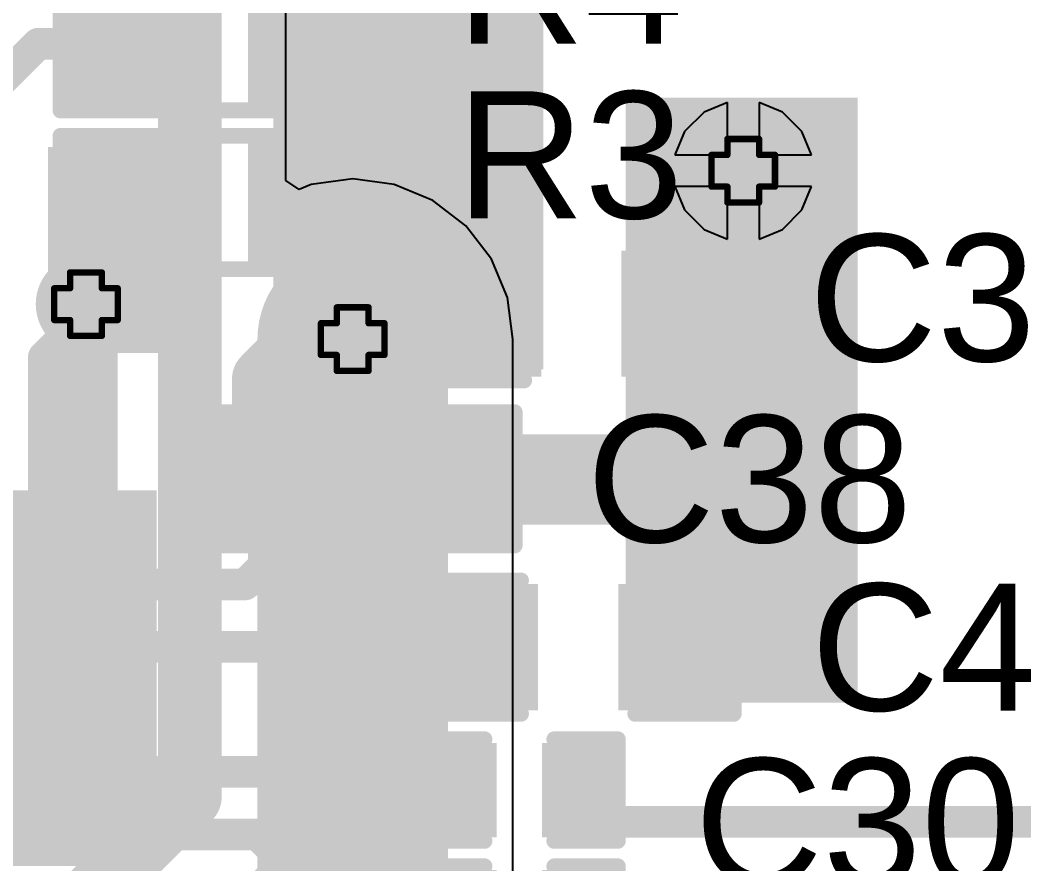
# Model space of a CAD drawing. Header units: inches. Extents: x -60 to 307, y -25 to 134.
# Drawn here: x 26.27 to 34.3, y 14.01 to 20.76 of the extents above; entities that cross this region are included whole.
import ezdxf

# ---------------------------------------------------------------- set-up
doc = ezdxf.new("R2010")
doc.units = ezdxf.units.IN
for name, color, linetype in [('BOARD OUTLINE', 216, 'Continuous'), ('Bottom Layer', 5, 'Continuous'), ('Bottom Solder', 6, 'Continuous'), ('Drill Drawing', 1, 'Continuous'), ('Top Layer', 1, 'Continuous'), ('Top Overlay', 2, 'Continuous'), ('Top Paste', 8, 'Continuous'), ('Top Solder', 216, 'Continuous'), ('Via Holes', 16, 'Continuous')]:
    doc.layers.add(name, color=color, linetype=linetype)
doc.styles.add('Arial', font='', dxfattribs={"height": 0.2})
doc.styles.get('Arial').set_extended_font_data('Arial')

# ---------------------------------------------------------------- blocks, each defined once
blk = doc.blocks.new('32TQFP_11')
at = {"layer": 'Top Layer'}
for points in [[(-0.6, -2.3), (-0.6, -3.9), (-0.9, -3.9), (-0.9, -2.3)], [(-0.1, -2.3), (-0.1, -3.9), (-0.4, -3.9), (-0.4, -2.3)], [(0.4, -2.3), (0.4, -3.9), (0.1, -3.9), (0.1, -2.3)], [(0.9, -2.3), (0.9, -3.9), (0.6, -3.9), (0.6, -2.3)], [(1.4, -2.3), (1.4, -3.9), (1.1, -3.9), (1.1, -2.3)], [(1.9, -2.3), (1.9, -3.9), (1.6, -3.9), (1.6, -2.3)]]:
    blk.add_hatch(color=1, dxfattribs=at).paths.add_polyline_path(points)
at = {"layer": 'Top Paste'}
for points in [[(-0.6, -2.3), (-0.6, -3.9), (-0.9, -3.9), (-0.9, -2.3)], [(-0.1, -2.3), (-0.1, -3.9), (-0.4, -3.9), (-0.4, -2.3)], [(0.4, -2.3), (0.4, -3.9), (0.1, -3.9), (0.1, -2.3)], [(0.9, -2.3), (0.9, -3.9), (0.6, -3.9), (0.6, -2.3)], [(1.4, -2.3), (1.4, -3.9), (1.1, -3.9), (1.1, -2.3)], [(1.9, -2.3), (1.9, -3.9), (1.6, -3.9), (1.6, -2.3)]]:
    blk.add_hatch(color=8, dxfattribs=at).paths.add_polyline_path(points)
at = {"layer": 'Top Solder'}
for points in [[(-0.4984, -2.1984), (-0.4984, -4.0016), (-1.0016, -4.0016), (-1.0016, -2.1984)], [(0.0016, -2.1984), (0.0016, -4.0016), (-0.5016, -4.0016), (-0.5016, -2.1984)], [(0.5016, -2.1984), (0.5016, -4.0016), (-0.0016, -4.0016), (-0.0016, -2.1984)], [(1.0016, -2.1984), (1.0016, -4.0016), (0.4984, -4.0016), (0.4984, -2.1984)], [(1.5016, -2.1984), (1.5016, -4.0016), (0.9984, -4.0016), (0.9984, -2.1984)], [(2.0016, -2.1984), (2.0016, -4.0016), (1.4984, -4.0016), (1.4984, -2.1984)]]:
    blk.add_hatch(color=216, dxfattribs=at).paths.add_polyline_path(points)
blk = doc.blocks.new('RES_0603_17')
at = {"layer": 'Top Layer'}
for points in [[(-0.381, 0.4445), (-0.381, -0.4445), (-1.143, -0.4445), (-1.143, 0.4445)], [(1.143, 0.4445), (1.143, -0.4445), (0.381, -0.4445), (0.381, 0.4445)]]:
    blk.add_hatch(color=1, dxfattribs=at).paths.add_polyline_path(points)
at = {"layer": 'Top Paste'}
for points in [[(-0.381, 0.4445), (-0.381, -0.4445), (-1.143, -0.4445), (-1.143, 0.4445)], [(1.143, 0.4445), (1.143, -0.4445), (0.381, -0.4445), (0.381, 0.4445)]]:
    blk.add_hatch(color=8, dxfattribs=at).paths.add_polyline_path(points)
at = {"layer": 'Top Solder'}
for points in [[(-0.2794, 0.5461), (-0.2794, -0.5461), (-1.2446, -0.5461), (-1.2446, 0.5461)], [(1.2446, 0.5461), (1.2446, -0.5461), (0.2794, -0.5461), (0.2794, 0.5461)]]:
    blk.add_hatch(color=216, dxfattribs=at).paths.add_polyline_path(points)
at = {"layer": 'Top Overlay'}
for points in [[(-1.2192, 0.5334, 0.127, 0.127, 0), (1.2192, 0.5334, 0.127, 0.127, 0)], [(-1.2192, -0.5334, 0.127, 0.127, 0), (-1.2192, 0.5334, 0.127, 0.127, 0)], [(1.2192, -0.5334, 0.127, 0.127, 0), (1.2192, 0.5334, 0.127, 0.127, 0)], [(-1.2192, -0.5334, 0.127, 0.127, 0), (1.2192, -0.5334, 0.127, 0.127, 0)]]:
    blk.add_lwpolyline(points, format="xyseb", dxfattribs=at)
for points in [[(-1.25095, 0.5334, 0.0635, 0.0635, 1), (-1.18745, 0.5334, 0.0635, 0.0635, 1)], [(-1.25095, 0.5334, 0.0635, 0.0635, 1), (-1.18745, 0.5334, 0.0635, 0.0635, 1)], [(1.18745, 0.5334, 0.0635, 0.0635, 1), (1.25095, 0.5334, 0.0635, 0.0635, 1)], [(1.18745, 0.5334, 0.0635, 0.0635, 1), (1.25095, 0.5334, 0.0635, 0.0635, 1)], [(-1.25095, -0.5334, 0.0635, 0.0635, 1), (-1.18745, -0.5334, 0.0635, 0.0635, 1)], [(-1.25095, -0.5334, 0.0635, 0.0635, 1), (-1.18745, -0.5334, 0.0635, 0.0635, 1)], [(1.18745, -0.5334, 0.0635, 0.0635, 1), (1.25095, -0.5334, 0.0635, 0.0635, 1)], [(1.18745, -0.5334, 0.0635, 0.0635, 1), (1.25095, -0.5334, 0.0635, 0.0635, 1)]]:
    blk.add_lwpolyline(points, format="xyseb", close=True, dxfattribs=at)
blk = doc.blocks.new('RES_0603_18')
at = {"layer": 'Top Layer'}
for points in [[(-0.381, 0.4445), (-0.381, -0.4445), (-1.143, -0.4445), (-1.143, 0.4445)], [(1.143, 0.4445), (1.143, -0.4445), (0.381, -0.4445), (0.381, 0.4445)]]:
    blk.add_hatch(color=1, dxfattribs=at).paths.add_polyline_path(points)
at = {"layer": 'Top Paste'}
for points in [[(-0.381, 0.4445), (-0.381, -0.4445), (-1.143, -0.4445), (-1.143, 0.4445)], [(1.143, 0.4445), (1.143, -0.4445), (0.381, -0.4445), (0.381, 0.4445)]]:
    blk.add_hatch(color=8, dxfattribs=at).paths.add_polyline_path(points)
at = {"layer": 'Top Solder'}
for points in [[(-0.2794, 0.5461), (-0.2794, -0.5461), (-1.2446, -0.5461), (-1.2446, 0.5461)], [(1.2446, 0.5461), (1.2446, -0.5461), (0.2794, -0.5461), (0.2794, 0.5461)]]:
    blk.add_hatch(color=216, dxfattribs=at).paths.add_polyline_path(points)
at = {"layer": 'Top Overlay'}
for points in [[(-1.2192, 0.5334, 0.127, 0.127, 0), (1.2192, 0.5334, 0.127, 0.127, 0)], [(-1.2192, -0.5334, 0.127, 0.127, 0), (-1.2192, 0.5334, 0.127, 0.127, 0)], [(1.2192, -0.5334, 0.127, 0.127, 0), (1.2192, 0.5334, 0.127, 0.127, 0)], [(-1.2192, -0.5334, 0.127, 0.127, 0), (1.2192, -0.5334, 0.127, 0.127, 0)]]:
    blk.add_lwpolyline(points, format="xyseb", dxfattribs=at)
for points in [[(-1.25095, 0.5334, 0.0635, 0.0635, 1), (-1.18745, 0.5334, 0.0635, 0.0635, 1)], [(-1.25095, 0.5334, 0.0635, 0.0635, 1), (-1.18745, 0.5334, 0.0635, 0.0635, 1)], [(1.18745, 0.5334, 0.0635, 0.0635, 1), (1.25095, 0.5334, 0.0635, 0.0635, 1)], [(1.18745, 0.5334, 0.0635, 0.0635, 1), (1.25095, 0.5334, 0.0635, 0.0635, 1)], [(-1.25095, -0.5334, 0.0635, 0.0635, 1), (-1.18745, -0.5334, 0.0635, 0.0635, 1)], [(-1.25095, -0.5334, 0.0635, 0.0635, 1), (-1.18745, -0.5334, 0.0635, 0.0635, 1)], [(1.18745, -0.5334, 0.0635, 0.0635, 1), (1.25095, -0.5334, 0.0635, 0.0635, 1)], [(1.18745, -0.5334, 0.0635, 0.0635, 1), (1.25095, -0.5334, 0.0635, 0.0635, 1)]]:
    blk.add_lwpolyline(points, format="xyseb", close=True, dxfattribs=at)
blk = doc.blocks.new('C___0603_37')
at = {"layer": 'Top Layer'}
for points in [[(-0.381, 0.4445), (-0.381, -0.4445), (-1.143, -0.4445), (-1.143, 0.4445)], [(1.143, 0.4445), (1.143, -0.4445), (0.381, -0.4445), (0.381, 0.4445)]]:
    blk.add_hatch(color=1, dxfattribs=at).paths.add_polyline_path(points)
at = {"layer": 'Top Paste'}
for points in [[(-0.381, 0.4445), (-0.381, -0.4445), (-1.143, -0.4445), (-1.143, 0.4445)], [(1.143, 0.4445), (1.143, -0.4445), (0.381, -0.4445), (0.381, 0.4445)]]:
    blk.add_hatch(color=8, dxfattribs=at).paths.add_polyline_path(points)
at = {"layer": 'Top Solder'}
for points in [[(-0.321, 0.5045), (-0.321, -0.5045), (-1.203, -0.5045), (-1.203, 0.5045)], [(1.203, 0.5045), (1.203, -0.5045), (0.321, -0.5045), (0.321, 0.5045)]]:
    blk.add_hatch(color=216, dxfattribs=at).paths.add_polyline_path(points)
at = {"layer": 'Top Overlay'}
for points in [[(-1.2446, 0.5334, 0.127, 0.127, 0), (-0.4572, 0.5334, 0.127, 0.127, 0)], [(-1.2446, -0.5334, 0.127, 0.127, 0), (-1.2446, 0.5334, 0.127, 0.127, 0)], [(0.4572, 0.5334, 0.127, 0.127, 0), (1.2446, 0.5334, 0.127, 0.127, 0)], [(1.2446, -0.5334, 0.127, 0.127, 0), (1.2446, 0.5334, 0.127, 0.127, 0)], [(-1.2446, -0.5334, 0.127, 0.127, 0), (-0.4572, -0.5334, 0.127, 0.127, 0)], [(0.4572, -0.5334, 0.127, 0.127, 0), (1.2446, -0.5334, 0.127, 0.127, 0)]]:
    blk.add_lwpolyline(points, format="xyseb", dxfattribs=at)
for points in [[(-1.2764, 0.5334, 0.0635, 0.0635, 1), (-1.2128, 0.5334, 0.0635, 0.0635, 1)], [(-1.2764, 0.5334, 0.0635, 0.0635, 1), (-1.2128, 0.5334, 0.0635, 0.0635, 1)], [(-0.4889, 0.5334, 0.0635, 0.0635, 1), (-0.4254, 0.5334, 0.0635, 0.0635, 1)], [(0.4254, 0.5334, 0.0635, 0.0635, 1), (0.4889, 0.5334, 0.0635, 0.0635, 1)], [(1.2128, 0.5334, 0.0635, 0.0635, 1), (1.2764, 0.5334, 0.0635, 0.0635, 1)], [(1.2128, 0.5334, 0.0635, 0.0635, 1), (1.2764, 0.5334, 0.0635, 0.0635, 1)], [(-1.2764, -0.5334, 0.0635, 0.0635, 1), (-1.2128, -0.5334, 0.0635, 0.0635, 1)], [(-1.2764, -0.5334, 0.0635, 0.0635, 1), (-1.2128, -0.5334, 0.0635, 0.0635, 1)], [(-0.4889, -0.5334, 0.0635, 0.0635, 1), (-0.4254, -0.5334, 0.0635, 0.0635, 1)], [(0.4254, -0.5334, 0.0635, 0.0635, 1), (0.4889, -0.5334, 0.0635, 0.0635, 1)], [(1.2128, -0.5334, 0.0635, 0.0635, 1), (1.2764, -0.5334, 0.0635, 0.0635, 1)], [(1.2128, -0.5334, 0.0635, 0.0635, 1), (1.2764, -0.5334, 0.0635, 0.0635, 1)]]:
    blk.add_lwpolyline(points, format="xyseb", close=True, dxfattribs=at)
blk = doc.blocks.new('C___0603_40')
at = {"layer": 'Top Layer'}
for points in [[(-0.381, 0.4445), (-0.381, -0.4445), (-1.143, -0.4445), (-1.143, 0.4445)], [(1.143, 0.4445), (1.143, -0.4445), (0.381, -0.4445), (0.381, 0.4445)]]:
    blk.add_hatch(color=1, dxfattribs=at).paths.add_polyline_path(points)
at = {"layer": 'Top Paste'}
for points in [[(-0.381, 0.4445), (-0.381, -0.4445), (-1.143, -0.4445), (-1.143, 0.4445)], [(1.143, 0.4445), (1.143, -0.4445), (0.381, -0.4445), (0.381, 0.4445)]]:
    blk.add_hatch(color=8, dxfattribs=at).paths.add_polyline_path(points)
at = {"layer": 'Top Solder'}
for points in [[(-0.321, 0.5045), (-0.321, -0.5045), (-1.203, -0.5045), (-1.203, 0.5045)], [(1.203, 0.5045), (1.203, -0.5045), (0.321, -0.5045), (0.321, 0.5045)]]:
    blk.add_hatch(color=216, dxfattribs=at).paths.add_polyline_path(points)
at = {"layer": 'Top Overlay'}
for points in [[(-1.2446, -0.5334, 0.127, 0.127, 0), (-1.2446, 0.5334, 0.127, 0.127, 0)], [(-1.2446, 0.5334, 0.127, 0.127, 0), (-0.4572, 0.5334, 0.127, 0.127, 0)], [(0.4572, 0.5334, 0.127, 0.127, 0), (1.2446, 0.5334, 0.127, 0.127, 0)], [(1.2446, -0.5334, 0.127, 0.127, 0), (1.2446, 0.5334, 0.127, 0.127, 0)], [(-1.2446, -0.5334, 0.127, 0.127, 0), (-0.4572, -0.5334, 0.127, 0.127, 0)], [(0.4572, -0.5334, 0.127, 0.127, 0), (1.2446, -0.5334, 0.127, 0.127, 0)]]:
    blk.add_lwpolyline(points, format="xyseb", dxfattribs=at)
for points in [[(-1.2764, 0.5334, 0.0635, 0.0635, 1), (-1.2128, 0.5334, 0.0635, 0.0635, 1)], [(-1.2764, 0.5334, 0.0635, 0.0635, 1), (-1.2128, 0.5334, 0.0635, 0.0635, 1)], [(-0.4889, 0.5334, 0.0635, 0.0635, 1), (-0.4254, 0.5334, 0.0635, 0.0635, 1)], [(0.4254, 0.5334, 0.0635, 0.0635, 1), (0.4889, 0.5334, 0.0635, 0.0635, 1)], [(1.2128, 0.5334, 0.0635, 0.0635, 1), (1.2764, 0.5334, 0.0635, 0.0635, 1)], [(1.2128, 0.5334, 0.0635, 0.0635, 1), (1.2764, 0.5334, 0.0635, 0.0635, 1)], [(-1.2764, -0.5334, 0.0635, 0.0635, 1), (-1.2128, -0.5334, 0.0635, 0.0635, 1)], [(-1.2764, -0.5334, 0.0635, 0.0635, 1), (-1.2128, -0.5334, 0.0635, 0.0635, 1)], [(-0.4889, -0.5334, 0.0635, 0.0635, 1), (-0.4254, -0.5334, 0.0635, 0.0635, 1)], [(0.4254, -0.5334, 0.0635, 0.0635, 1), (0.4889, -0.5334, 0.0635, 0.0635, 1)], [(1.2128, -0.5334, 0.0635, 0.0635, 1), (1.2764, -0.5334, 0.0635, 0.0635, 1)], [(1.2128, -0.5334, 0.0635, 0.0635, 1), (1.2764, -0.5334, 0.0635, 0.0635, 1)]]:
    blk.add_lwpolyline(points, format="xyseb", close=True, dxfattribs=at)
blk = doc.blocks.new('C___0603_42')
at = {"layer": 'Top Layer'}
for points in [[(-0.381, 0.4445), (-0.381, -0.4445), (-1.143, -0.4445), (-1.143, 0.4445)], [(1.143, 0.4445), (1.143, -0.4445), (0.381, -0.4445), (0.381, 0.4445)]]:
    blk.add_hatch(color=1, dxfattribs=at).paths.add_polyline_path(points)
at = {"layer": 'Top Paste'}
for points in [[(-0.381, 0.4445), (-0.381, -0.4445), (-1.143, -0.4445), (-1.143, 0.4445)], [(1.143, 0.4445), (1.143, -0.4445), (0.381, -0.4445), (0.381, 0.4445)]]:
    blk.add_hatch(color=8, dxfattribs=at).paths.add_polyline_path(points)
at = {"layer": 'Top Solder'}
for points in [[(-0.321, 0.5045), (-0.321, -0.5045), (-1.203, -0.5045), (-1.203, 0.5045)], [(1.203, 0.5045), (1.203, -0.5045), (0.321, -0.5045), (0.321, 0.5045)]]:
    blk.add_hatch(color=216, dxfattribs=at).paths.add_polyline_path(points)
at = {"layer": 'Top Overlay'}
for points in [[(-1.2446, 0.5334, 0.127, 0.127, 0), (-0.4572, 0.5334, 0.127, 0.127, 0)], [(-1.2446, -0.5334, 0.127, 0.127, 0), (-1.2446, 0.5334, 0.127, 0.127, 0)], [(0.4572, 0.5334, 0.127, 0.127, 0), (1.2446, 0.5334, 0.127, 0.127, 0)], [(1.2446, -0.5334, 0.127, 0.127, 0), (1.2446, 0.5334, 0.127, 0.127, 0)], [(-1.2446, -0.5334, 0.127, 0.127, 0), (-0.4572, -0.5334, 0.127, 0.127, 0)], [(0.4572, -0.5334, 0.127, 0.127, 0), (1.2446, -0.5334, 0.127, 0.127, 0)]]:
    blk.add_lwpolyline(points, format="xyseb", dxfattribs=at)
for points in [[(-1.2764, 0.5334, 0.0635, 0.0635, 1), (-1.2128, 0.5334, 0.0635, 0.0635, 1)], [(-1.2764, 0.5334, 0.0635, 0.0635, 1), (-1.2128, 0.5334, 0.0635, 0.0635, 1)], [(-0.4889, 0.5334, 0.0635, 0.0635, 1), (-0.4254, 0.5334, 0.0635, 0.0635, 1)], [(0.4254, 0.5334, 0.0635, 0.0635, 1), (0.4889, 0.5334, 0.0635, 0.0635, 1)], [(1.2128, 0.5334, 0.0635, 0.0635, 1), (1.2764, 0.5334, 0.0635, 0.0635, 1)], [(1.2128, 0.5334, 0.0635, 0.0635, 1), (1.2764, 0.5334, 0.0635, 0.0635, 1)], [(-1.2764, -0.5334, 0.0635, 0.0635, 1), (-1.2128, -0.5334, 0.0635, 0.0635, 1)], [(-1.2764, -0.5334, 0.0635, 0.0635, 1), (-1.2128, -0.5334, 0.0635, 0.0635, 1)], [(-0.4889, -0.5334, 0.0635, 0.0635, 1), (-0.4254, -0.5334, 0.0635, 0.0635, 1)], [(0.4254, -0.5334, 0.0635, 0.0635, 1), (0.4889, -0.5334, 0.0635, 0.0635, 1)], [(1.2128, -0.5334, 0.0635, 0.0635, 1), (1.2764, -0.5334, 0.0635, 0.0635, 1)], [(1.2128, -0.5334, 0.0635, 0.0635, 1), (1.2764, -0.5334, 0.0635, 0.0635, 1)]]:
    blk.add_lwpolyline(points, format="xyseb", close=True, dxfattribs=at)
blk = doc.blocks.new('C___0402_48')
at = {"layer": 'Top Layer'}
for points in [[(-0.6985, -0.3175), (-0.6985, 0.3175), (-0.2413, 0.3175), (-0.2413, -0.3175)], [(0.2413, -0.3175), (0.2413, 0.3175), (0.6985, 0.3175), (0.6985, -0.3175)]]:
    blk.add_hatch(color=1, dxfattribs=at).paths.add_polyline_path(points)
at = {"layer": 'Top Paste'}
for points in [[(-0.6985, -0.3175), (-0.6985, 0.3175), (-0.2413, 0.3175), (-0.2413, -0.3175)], [(0.2413, -0.3175), (0.2413, 0.3175), (0.6985, 0.3175), (0.6985, -0.3175)]]:
    blk.add_hatch(color=8, dxfattribs=at).paths.add_polyline_path(points)
at = {"layer": 'Top Solder'}
for points in [[(-0.7585, -0.3775), (-0.7585, 0.3775), (-0.1813, 0.3775), (-0.1813, -0.3775)], [(0.1813, -0.3775), (0.1813, 0.3775), (0.7585, 0.3775), (0.7585, -0.3775)]]:
    blk.add_hatch(color=216, dxfattribs=at).paths.add_polyline_path(points)
at = {"layer": 'Top Overlay'}
for points in [[(-0.7874, 0.4064, 0.127, 0.127, 0), (-0.7874, -0.4064, 0.127, 0.127, 0)], [(-0.2794, 0.4064, 0.127, 0.127, 0), (-0.7874, 0.4064, 0.127, 0.127, 0)], [(0.7874, 0.4064, 0.127, 0.127, 0), (0.2794, 0.4064, 0.127, 0.127, 0)], [(0.7874, 0.4064, 0.127, 0.127, 0), (0.7874, -0.4064, 0.127, 0.127, 0)], [(-0.2794, -0.4064, 0.127, 0.127, 0), (-0.7874, -0.4064, 0.127, 0.127, 0)], [(0.7874, -0.4064, 0.127, 0.127, 0), (0.2794, -0.4064, 0.127, 0.127, 0)]]:
    blk.add_lwpolyline(points, format="xyseb", dxfattribs=at)
for points in [[(-0.8191, 0.4064, 0.0635, 0.0635, 1), (-0.7556, 0.4064, 0.0635, 0.0635, 1)], [(-0.8191, 0.4064, 0.0635, 0.0635, 1), (-0.7556, 0.4064, 0.0635, 0.0635, 1)], [(-0.3111, 0.4064, 0.0635, 0.0635, 1), (-0.2477, 0.4064, 0.0635, 0.0635, 1)], [(0.2477, 0.4064, 0.0635, 0.0635, 1), (0.3111, 0.4064, 0.0635, 0.0635, 1)], [(0.7556, 0.4064, 0.0635, 0.0635, 1), (0.8191, 0.4064, 0.0635, 0.0635, 1)], [(0.7556, 0.4064, 0.0635, 0.0635, 1), (0.8191, 0.4064, 0.0635, 0.0635, 1)], [(-0.8191, -0.4064, 0.0635, 0.0635, 1), (-0.7556, -0.4064, 0.0635, 0.0635, 1)], [(-0.8191, -0.4064, 0.0635, 0.0635, 1), (-0.7556, -0.4064, 0.0635, 0.0635, 1)], [(-0.3111, -0.4064, 0.0635, 0.0635, 1), (-0.2477, -0.4064, 0.0635, 0.0635, 1)], [(0.2477, -0.4064, 0.0635, 0.0635, 1), (0.3111, -0.4064, 0.0635, 0.0635, 1)], [(0.7556, -0.4064, 0.0635, 0.0635, 1), (0.8191, -0.4064, 0.0635, 0.0635, 1)], [(0.7556, -0.4064, 0.0635, 0.0635, 1), (0.8191, -0.4064, 0.0635, 0.0635, 1)]]:
    blk.add_lwpolyline(points, format="xyseb", close=True, dxfattribs=at)
blk = doc.blocks.new('C___0402_49')
at = {"layer": 'Top Layer'}
for points in [[(-0.6985, -0.3175), (-0.6985, 0.3175), (-0.2413, 0.3175), (-0.2413, -0.3175)], [(0.2413, -0.3175), (0.2413, 0.3175), (0.6985, 0.3175), (0.6985, -0.3175)]]:
    blk.add_hatch(color=1, dxfattribs=at).paths.add_polyline_path(points)
at = {"layer": 'Top Paste'}
for points in [[(-0.6985, -0.3175), (-0.6985, 0.3175), (-0.2413, 0.3175), (-0.2413, -0.3175)], [(0.2413, -0.3175), (0.2413, 0.3175), (0.6985, 0.3175), (0.6985, -0.3175)]]:
    blk.add_hatch(color=8, dxfattribs=at).paths.add_polyline_path(points)
at = {"layer": 'Top Solder'}
for points in [[(-0.7585, -0.3775), (-0.7585, 0.3775), (-0.1813, 0.3775), (-0.1813, -0.3775)], [(0.1813, -0.3775), (0.1813, 0.3775), (0.7585, 0.3775), (0.7585, -0.3775)]]:
    blk.add_hatch(color=216, dxfattribs=at).paths.add_polyline_path(points)
at = {"layer": 'Top Overlay'}
for points in [[(-0.7874, 0.4064, 0.127, 0.127, 0), (-0.7874, -0.4064, 0.127, 0.127, 0)], [(-0.2794, 0.4064, 0.127, 0.127, 0), (-0.7874, 0.4064, 0.127, 0.127, 0)], [(0.7874, 0.4064, 0.127, 0.127, 0), (0.2794, 0.4064, 0.127, 0.127, 0)], [(0.7874, 0.4064, 0.127, 0.127, 0), (0.7874, -0.4064, 0.127, 0.127, 0)], [(-0.2794, -0.4064, 0.127, 0.127, 0), (-0.7874, -0.4064, 0.127, 0.127, 0)], [(0.7874, -0.4064, 0.127, 0.127, 0), (0.2794, -0.4064, 0.127, 0.127, 0)]]:
    blk.add_lwpolyline(points, format="xyseb", dxfattribs=at)
for points in [[(-0.8191, 0.4064, 0.0635, 0.0635, 1), (-0.7556, 0.4064, 0.0635, 0.0635, 1)], [(-0.8191, 0.4064, 0.0635, 0.0635, 1), (-0.7556, 0.4064, 0.0635, 0.0635, 1)], [(-0.3111, 0.4064, 0.0635, 0.0635, 1), (-0.2477, 0.4064, 0.0635, 0.0635, 1)], [(0.2477, 0.4064, 0.0635, 0.0635, 1), (0.3111, 0.4064, 0.0635, 0.0635, 1)], [(0.7556, 0.4064, 0.0635, 0.0635, 1), (0.8191, 0.4064, 0.0635, 0.0635, 1)], [(0.7556, 0.4064, 0.0635, 0.0635, 1), (0.8191, 0.4064, 0.0635, 0.0635, 1)], [(-0.8191, -0.4064, 0.0635, 0.0635, 1), (-0.7556, -0.4064, 0.0635, 0.0635, 1)], [(-0.8191, -0.4064, 0.0635, 0.0635, 1), (-0.7556, -0.4064, 0.0635, 0.0635, 1)], [(-0.3111, -0.4064, 0.0635, 0.0635, 1), (-0.2477, -0.4064, 0.0635, 0.0635, 1)], [(0.2477, -0.4064, 0.0635, 0.0635, 1), (0.3111, -0.4064, 0.0635, 0.0635, 1)], [(0.7556, -0.4064, 0.0635, 0.0635, 1), (0.8191, -0.4064, 0.0635, 0.0635, 1)], [(0.7556, -0.4064, 0.0635, 0.0635, 1), (0.8191, -0.4064, 0.0635, 0.0635, 1)]]:
    blk.add_lwpolyline(points, format="xyseb", close=True, dxfattribs=at)

msp = doc.modelspace()

# ---------------------------------------------------------------- hatches: boundary and pattern name
at = {"layer": 'Bottom Layer'}
h = msp.add_hatch(color=5, dxfattribs=at)
edge = h.paths.add_edge_path()
edge.add_arc((32.0548, 19.558), 0.3, 0, 360)
h = msp.add_hatch(color=5, dxfattribs=at)
edge = h.paths.add_edge_path()
edge.add_arc((26.797, 18.4912), 0.3, 0, 360)
h = msp.add_hatch(color=5, dxfattribs=at)
edge = h.paths.add_edge_path()
edge.add_arc((28.9306, 18.2118), 0.3, 0, 360)
at = {"layer": 'Bottom Solder'}
h = msp.add_hatch(color=6, dxfattribs=at)
edge = h.paths.add_edge_path()
edge.add_arc((32.0548, 19.558), 0.4016, 0, 360)
h = msp.add_hatch(color=6, dxfattribs=at)
edge = h.paths.add_edge_path()
edge.add_arc((26.797, 18.4912), 0.4016, 0, 360)
h = msp.add_hatch(color=6, dxfattribs=at)
edge = h.paths.add_edge_path()
edge.add_arc((28.9306, 18.2118), 0.4016, 0, 360)
at = {"layer": 'Top Layer'}
for points in [[(28.2956, 17.9705), (30.4546, 17.9705), (30.4546, 22.3012), (28.2956, 22.3012)], [(31.115, 15.3035), (32.9692, 15.3035), (32.9692, 20.1422), (31.115, 20.1422)], [(26.4922, 18.1), (27.432, 18.1), (27.432, 19.7485), (26.4922, 19.7485)], [(29.3624, 16.727), (31.9024, 16.727), (31.9024, 17.4498), (29.3624, 17.4498)]]:
    msp.add_hatch(color=1, dxfattribs=at).paths.add_polyline_path(points)
h = msp.add_hatch(color=1, dxfattribs=at)
edge = h.paths.add_edge_path()
edge.add_arc((32.0548, 19.558), 0.3, 0, 360)
h = msp.add_hatch(color=1, dxfattribs=at)
edge = h.paths.add_edge_path()
edge.add_arc((26.797, 18.4912), 0.3, 0, 360)
h = msp.add_hatch(color=1, dxfattribs=at)
edge = h.paths.add_edge_path()
edge.add_arc((28.9306, 18.2118), 0.3, 0, 360)
at = {"layer": 'Top Solder'}
h = msp.add_hatch(color=216, dxfattribs=at)
edge = h.paths.add_edge_path()
edge.add_arc((32.0548, 19.558), 0.4016, 0, 360)
h = msp.add_hatch(color=216, dxfattribs=at)
edge = h.paths.add_edge_path()
edge.add_arc((26.797, 18.4912), 0.4016, 0, 360)
h = msp.add_hatch(color=216, dxfattribs=at)
edge = h.paths.add_edge_path()
edge.add_arc((28.9306, 18.2118), 0.4016, 0, 360)
at = {"layer": 'Via Holes'}
h = msp.add_hatch(color=7, dxfattribs=at)
edge = h.paths.add_edge_path()
edge.add_arc((32.0548, 19.558), 0.15, 0, 360)
h = msp.add_hatch(color=7, dxfattribs=at)
edge = h.paths.add_edge_path()
edge.add_arc((26.797, 18.4912), 0.15, 0, 360)
h = msp.add_hatch(color=7, dxfattribs=at)
edge = h.paths.add_edge_path()
edge.add_arc((28.9306, 18.2118), 0.15, 0, 360)

# ---------------------------------------------------------------- linework, layer by layer
at = {"layer": 'BOARD OUTLINE'}
msp.add_lwpolyline([(33.8897, 54.2383, 0.254, 0.254, -6.230382), (11.9835, 54.2604, 0.254, 0.254, 0)], format="xyseb", dxfattribs=at)
at = {"layer": 'Bottom Layer'}
for p, q in [((28.397, 19.4797), (28.397, 22.7843)), ((31.9278, 20.105), (31.741, 20.0277)), ((31.9278, 19.685), (31.9278, 20.105)), ((32.3686, 20.0277), (32.1818, 20.105)), ((32.1818, 20.105), (32.1818, 19.685)), ((31.741, 20.0277), (31.5851, 19.8718)), ((32.5245, 19.8718), (32.3686, 20.0277)), ((31.5851, 19.8718), (31.5078, 19.685)), ((32.6018, 19.685), (32.5245, 19.8718)), ((31.5078, 19.685), (31.9278, 19.685)), ((32.1818, 19.685), (32.6018, 19.685)), ((28.5026, 19.4091), (28.397, 19.4797)), ((28.5991, 19.4491), (28.5026, 19.4091)), ((28.9306, 19.4928), (28.5991, 19.4491)), ((29.2621, 19.4491), (28.9306, 19.4928)), ((29.5711, 19.3211), (29.2621, 19.4491)), ((31.9278, 19.431), (31.5078, 19.431)), ((31.5078, 19.431), (31.5851, 19.2442)), ((31.9278, 19.011), (31.9278, 19.431)), ((32.6018, 19.431), (32.1818, 19.431)), ((32.1818, 19.431), (32.1818, 19.011)), ((32.5245, 19.2442), (32.6018, 19.431)), ((29.8364, 19.1176), (29.5711, 19.3211)), ((31.5851, 19.2442), (31.741, 19.0883)), ((32.3686, 19.0883), (32.5245, 19.2442)), ((30.0399, 18.8523), (29.8364, 19.1176)), ((31.741, 19.0883), (31.9278, 19.011)), ((32.1818, 19.011), (32.3686, 19.0883)), ((30.1679, 18.5433), (30.0399, 18.8523)), ((30.2116, 18.2118), (30.1679, 18.5433)), ((30.2116, 13.6652), (30.2116, 18.2118))]:
    msp.add_line(p, q, dxfattribs=at)
for points in [[(27.6284, 14.5474, 0.508, 0.508, 0), (27.6284, 23.0378, 0.508, 0.508, 0)], [(28.9306, 13.6652, 1.524, 1.524, 0), (28.9306, 18.2118, 1.524, 1.524, 0)], [(26.797, 15.1892, 0.508, 0.508, 0), (26.797, 18.4912, 0.508, 0.508, 0)], [(26.2382, 14.6304, 0.508, 0.508, 0), (26.797, 15.1892, 0.508, 0.508, 0)], [(20.6756, 14.6304, 0.508, 0.508, 0), (26.2382, 14.6304, 0.508, 0.508, 0)], [(26.7716, 13.6906, 0.508, 0.508, 0), (27.6284, 14.5474, 0.508, 0.508, 0)], [(27.3812, 12.1158, 1.524, 1.524, 0), (28.9306, 13.6652, 1.524, 1.524, 0)]]:
    msp.add_lwpolyline(points, format="xyseb", dxfattribs=at)
for points in [[(28.5496, 18.2118, 0.762, 0.762, 1), (29.3116, 18.2118, 0.762, 0.762, 1)], [(26.67, 18.4912, 0.254, 0.254, 1), (26.924, 18.4912, 0.254, 0.254, 1)], [(26.67, 15.1892, 0.254, 0.254, 1), (26.924, 15.1892, 0.254, 0.254, 1)], [(26.67, 15.1892, 0.254, 0.254, 1), (26.924, 15.1892, 0.254, 0.254, 1)], [(26.1112, 14.6304, 0.254, 0.254, 1), (26.3652, 14.6304, 0.254, 0.254, 1)], [(26.1112, 14.6304, 0.254, 0.254, 1), (26.3652, 14.6304, 0.254, 0.254, 1)], [(27.5014, 14.5474, 0.254, 0.254, 1), (27.7554, 14.5474, 0.254, 0.254, 1)], [(27.5014, 14.5474, 0.254, 0.254, 1), (27.7554, 14.5474, 0.254, 0.254, 1)], [(28.5496, 13.6652, 0.762, 0.762, 1), (29.3116, 13.6652, 0.762, 0.762, 1)], [(28.5496, 13.6652, 0.762, 0.762, 1), (29.3116, 13.6652, 0.762, 0.762, 1)]]:
    msp.add_lwpolyline(points, format="xyseb", close=True, dxfattribs=at)
at = {"layer": 'Drill Drawing'}
for points in [[(31.9278, 19.685, 0.0508, 0.0508, 0), (31.9278, 19.812, 0.0508, 0.0508, 0)], [(31.9278, 19.812, 0.0508, 0.0508, 0), (32.1818, 19.812, 0.0508, 0.0508, 0)], [(32.1818, 19.685, 0.0508, 0.0508, 0), (32.1818, 19.812, 0.0508, 0.0508, 0)], [(31.8008, 19.431, 0.0508, 0.0508, 0), (31.8008, 19.685, 0.0508, 0.0508, 0)], [(31.8008, 19.685, 0.0508, 0.0508, 0), (31.9278, 19.685, 0.0508, 0.0508, 0)], [(32.1818, 19.685, 0.0508, 0.0508, 0), (32.3088, 19.685, 0.0508, 0.0508, 0)], [(32.3088, 19.431, 0.0508, 0.0508, 0), (32.3088, 19.685, 0.0508, 0.0508, 0)], [(31.8008, 19.431, 0.0508, 0.0508, 0), (31.9278, 19.431, 0.0508, 0.0508, 0)], [(31.9278, 19.304, 0.0508, 0.0508, 0), (31.9278, 19.431, 0.0508, 0.0508, 0)], [(32.1818, 19.431, 0.0508, 0.0508, 0), (32.3088, 19.431, 0.0508, 0.0508, 0)], [(32.1818, 19.304, 0.0508, 0.0508, 0), (32.1818, 19.431, 0.0508, 0.0508, 0)], [(31.9278, 19.304, 0.0508, 0.0508, 0), (32.1818, 19.304, 0.0508, 0.0508, 0)], [(26.67, 18.6182, 0.0508, 0.0508, 0), (26.67, 18.7452, 0.0508, 0.0508, 0)], [(26.67, 18.7452, 0.0508, 0.0508, 0), (26.924, 18.7452, 0.0508, 0.0508, 0)], [(26.924, 18.6182, 0.0508, 0.0508, 0), (26.924, 18.7452, 0.0508, 0.0508, 0)], [(26.543, 18.3642, 0.0508, 0.0508, 0), (26.543, 18.6182, 0.0508, 0.0508, 0)], [(26.543, 18.6182, 0.0508, 0.0508, 0), (26.67, 18.6182, 0.0508, 0.0508, 0)], [(26.924, 18.6182, 0.0508, 0.0508, 0), (27.051, 18.6182, 0.0508, 0.0508, 0)], [(27.051, 18.3642, 0.0508, 0.0508, 0), (27.051, 18.6182, 0.0508, 0.0508, 0)], [(28.8036, 18.3388, 0.0508, 0.0508, 0), (28.8036, 18.4658, 0.0508, 0.0508, 0)], [(28.8036, 18.4658, 0.0508, 0.0508, 0), (29.0576, 18.4658, 0.0508, 0.0508, 0)], [(29.0576, 18.3388, 0.0508, 0.0508, 0), (29.0576, 18.4658, 0.0508, 0.0508, 0)], [(26.543, 18.3642, 0.0508, 0.0508, 0), (26.67, 18.3642, 0.0508, 0.0508, 0)], [(26.67, 18.2372, 0.0508, 0.0508, 0), (26.67, 18.3642, 0.0508, 0.0508, 0)], [(26.924, 18.3642, 0.0508, 0.0508, 0), (27.051, 18.3642, 0.0508, 0.0508, 0)], [(26.924, 18.2372, 0.0508, 0.0508, 0), (26.924, 18.3642, 0.0508, 0.0508, 0)], [(28.6766, 18.0848, 0.0508, 0.0508, 0), (28.6766, 18.3388, 0.0508, 0.0508, 0)], [(28.6766, 18.3388, 0.0508, 0.0508, 0), (28.8036, 18.3388, 0.0508, 0.0508, 0)], [(29.0576, 18.3388, 0.0508, 0.0508, 0), (29.1846, 18.3388, 0.0508, 0.0508, 0)], [(29.1846, 18.0848, 0.0508, 0.0508, 0), (29.1846, 18.3388, 0.0508, 0.0508, 0)], [(26.67, 18.2372, 0.0508, 0.0508, 0), (26.924, 18.2372, 0.0508, 0.0508, 0)], [(28.6766, 18.0848, 0.0508, 0.0508, 0), (28.8036, 18.0848, 0.0508, 0.0508, 0)], [(28.8036, 17.9578, 0.0508, 0.0508, 0), (28.8036, 18.0848, 0.0508, 0.0508, 0)], [(29.0576, 18.0848, 0.0508, 0.0508, 0), (29.1846, 18.0848, 0.0508, 0.0508, 0)], [(29.0576, 17.9578, 0.0508, 0.0508, 0), (29.0576, 18.0848, 0.0508, 0.0508, 0)], [(28.8036, 17.9578, 0.0508, 0.0508, 0), (29.0576, 17.9578, 0.0508, 0.0508, 0)]]:
    msp.add_lwpolyline(points, format="xyseb", dxfattribs=at)
for points in [[(31.9151, 19.812, 0.0254, 0.0254, 1), (31.9405, 19.812, 0.0254, 0.0254, 1)], [(31.9151, 19.812, 0.0254, 0.0254, 1), (31.9405, 19.812, 0.0254, 0.0254, 1)], [(32.1691, 19.812, 0.0254, 0.0254, 1), (32.1945, 19.812, 0.0254, 0.0254, 1)], [(32.1691, 19.812, 0.0254, 0.0254, 1), (32.1945, 19.812, 0.0254, 0.0254, 1)], [(31.7881, 19.685, 0.0254, 0.0254, 1), (31.8135, 19.685, 0.0254, 0.0254, 1)], [(31.7881, 19.685, 0.0254, 0.0254, 1), (31.8135, 19.685, 0.0254, 0.0254, 1)], [(31.9151, 19.685, 0.0254, 0.0254, 1), (31.9405, 19.685, 0.0254, 0.0254, 1)], [(31.9151, 19.685, 0.0254, 0.0254, 1), (31.9405, 19.685, 0.0254, 0.0254, 1)], [(32.1691, 19.685, 0.0254, 0.0254, 1), (32.1945, 19.685, 0.0254, 0.0254, 1)], [(32.1691, 19.685, 0.0254, 0.0254, 1), (32.1945, 19.685, 0.0254, 0.0254, 1)], [(32.2961, 19.685, 0.0254, 0.0254, 1), (32.3215, 19.685, 0.0254, 0.0254, 1)], [(32.2961, 19.685, 0.0254, 0.0254, 1), (32.3215, 19.685, 0.0254, 0.0254, 1)], [(31.7881, 19.431, 0.0254, 0.0254, 1), (31.8135, 19.431, 0.0254, 0.0254, 1)], [(31.7881, 19.431, 0.0254, 0.0254, 1), (31.8135, 19.431, 0.0254, 0.0254, 1)], [(31.9151, 19.431, 0.0254, 0.0254, 1), (31.9405, 19.431, 0.0254, 0.0254, 1)], [(31.9151, 19.431, 0.0254, 0.0254, 1), (31.9405, 19.431, 0.0254, 0.0254, 1)], [(32.1691, 19.431, 0.0254, 0.0254, 1), (32.1945, 19.431, 0.0254, 0.0254, 1)], [(32.1691, 19.431, 0.0254, 0.0254, 1), (32.1945, 19.431, 0.0254, 0.0254, 1)], [(32.2961, 19.431, 0.0254, 0.0254, 1), (32.3215, 19.431, 0.0254, 0.0254, 1)], [(32.2961, 19.431, 0.0254, 0.0254, 1), (32.3215, 19.431, 0.0254, 0.0254, 1)], [(31.9151, 19.304, 0.0254, 0.0254, 1), (31.9405, 19.304, 0.0254, 0.0254, 1)], [(31.9151, 19.304, 0.0254, 0.0254, 1), (31.9405, 19.304, 0.0254, 0.0254, 1)], [(32.1691, 19.304, 0.0254, 0.0254, 1), (32.1945, 19.304, 0.0254, 0.0254, 1)], [(32.1691, 19.304, 0.0254, 0.0254, 1), (32.1945, 19.304, 0.0254, 0.0254, 1)], [(26.6573, 18.7452, 0.0254, 0.0254, 1), (26.6827, 18.7452, 0.0254, 0.0254, 1)], [(26.6573, 18.7452, 0.0254, 0.0254, 1), (26.6827, 18.7452, 0.0254, 0.0254, 1)], [(26.9113, 18.7452, 0.0254, 0.0254, 1), (26.9367, 18.7452, 0.0254, 0.0254, 1)], [(26.9113, 18.7452, 0.0254, 0.0254, 1), (26.9367, 18.7452, 0.0254, 0.0254, 1)], [(26.5303, 18.6182, 0.0254, 0.0254, 1), (26.5557, 18.6182, 0.0254, 0.0254, 1)], [(26.5303, 18.6182, 0.0254, 0.0254, 1), (26.5557, 18.6182, 0.0254, 0.0254, 1)], [(26.6573, 18.6182, 0.0254, 0.0254, 1), (26.6827, 18.6182, 0.0254, 0.0254, 1)], [(26.6573, 18.6182, 0.0254, 0.0254, 1), (26.6827, 18.6182, 0.0254, 0.0254, 1)], [(26.9113, 18.6182, 0.0254, 0.0254, 1), (26.9367, 18.6182, 0.0254, 0.0254, 1)], [(26.9113, 18.6182, 0.0254, 0.0254, 1), (26.9367, 18.6182, 0.0254, 0.0254, 1)], [(27.0383, 18.6182, 0.0254, 0.0254, 1), (27.0637, 18.6182, 0.0254, 0.0254, 1)], [(27.0383, 18.6182, 0.0254, 0.0254, 1), (27.0637, 18.6182, 0.0254, 0.0254, 1)], [(28.7909, 18.4658, 0.0254, 0.0254, 1), (28.8163, 18.4658, 0.0254, 0.0254, 1)], [(28.7909, 18.4658, 0.0254, 0.0254, 1), (28.8163, 18.4658, 0.0254, 0.0254, 1)], [(29.0449, 18.4658, 0.0254, 0.0254, 1), (29.0703, 18.4658, 0.0254, 0.0254, 1)], [(29.0449, 18.4658, 0.0254, 0.0254, 1), (29.0703, 18.4658, 0.0254, 0.0254, 1)], [(26.5303, 18.3642, 0.0254, 0.0254, 1), (26.5557, 18.3642, 0.0254, 0.0254, 1)], [(26.5303, 18.3642, 0.0254, 0.0254, 1), (26.5557, 18.3642, 0.0254, 0.0254, 1)], [(26.6573, 18.3642, 0.0254, 0.0254, 1), (26.6827, 18.3642, 0.0254, 0.0254, 1)], [(26.6573, 18.3642, 0.0254, 0.0254, 1), (26.6827, 18.3642, 0.0254, 0.0254, 1)], [(26.9113, 18.3642, 0.0254, 0.0254, 1), (26.9367, 18.3642, 0.0254, 0.0254, 1)], [(26.9113, 18.3642, 0.0254, 0.0254, 1), (26.9367, 18.3642, 0.0254, 0.0254, 1)], [(27.0383, 18.3642, 0.0254, 0.0254, 1), (27.0637, 18.3642, 0.0254, 0.0254, 1)], [(27.0383, 18.3642, 0.0254, 0.0254, 1), (27.0637, 18.3642, 0.0254, 0.0254, 1)], [(28.6639, 18.3388, 0.0254, 0.0254, 1), (28.6893, 18.3388, 0.0254, 0.0254, 1)], [(28.6639, 18.3388, 0.0254, 0.0254, 1), (28.6893, 18.3388, 0.0254, 0.0254, 1)], [(28.7909, 18.3388, 0.0254, 0.0254, 1), (28.8163, 18.3388, 0.0254, 0.0254, 1)], [(28.7909, 18.3388, 0.0254, 0.0254, 1), (28.8163, 18.3388, 0.0254, 0.0254, 1)], [(29.0449, 18.3388, 0.0254, 0.0254, 1), (29.0703, 18.3388, 0.0254, 0.0254, 1)], [(29.0449, 18.3388, 0.0254, 0.0254, 1), (29.0703, 18.3388, 0.0254, 0.0254, 1)], [(29.1719, 18.3388, 0.0254, 0.0254, 1), (29.1973, 18.3388, 0.0254, 0.0254, 1)], [(29.1719, 18.3388, 0.0254, 0.0254, 1), (29.1973, 18.3388, 0.0254, 0.0254, 1)], [(26.6573, 18.2372, 0.0254, 0.0254, 1), (26.6827, 18.2372, 0.0254, 0.0254, 1)], [(26.6573, 18.2372, 0.0254, 0.0254, 1), (26.6827, 18.2372, 0.0254, 0.0254, 1)], [(26.9113, 18.2372, 0.0254, 0.0254, 1), (26.9367, 18.2372, 0.0254, 0.0254, 1)], [(26.9113, 18.2372, 0.0254, 0.0254, 1), (26.9367, 18.2372, 0.0254, 0.0254, 1)], [(28.6639, 18.0848, 0.0254, 0.0254, 1), (28.6893, 18.0848, 0.0254, 0.0254, 1)], [(28.6639, 18.0848, 0.0254, 0.0254, 1), (28.6893, 18.0848, 0.0254, 0.0254, 1)], [(28.7909, 18.0848, 0.0254, 0.0254, 1), (28.8163, 18.0848, 0.0254, 0.0254, 1)], [(28.7909, 18.0848, 0.0254, 0.0254, 1), (28.8163, 18.0848, 0.0254, 0.0254, 1)], [(29.0449, 18.0848, 0.0254, 0.0254, 1), (29.0703, 18.0848, 0.0254, 0.0254, 1)], [(29.0449, 18.0848, 0.0254, 0.0254, 1), (29.0703, 18.0848, 0.0254, 0.0254, 1)], [(29.1719, 18.0848, 0.0254, 0.0254, 1), (29.1973, 18.0848, 0.0254, 0.0254, 1)], [(29.1719, 18.0848, 0.0254, 0.0254, 1), (29.1973, 18.0848, 0.0254, 0.0254, 1)], [(28.7909, 17.9578, 0.0254, 0.0254, 1), (28.8163, 17.9578, 0.0254, 0.0254, 1)], [(28.7909, 17.9578, 0.0254, 0.0254, 1), (28.8163, 17.9578, 0.0254, 0.0254, 1)], [(29.0449, 17.9578, 0.0254, 0.0254, 1), (29.0703, 17.9578, 0.0254, 0.0254, 1)], [(29.0449, 17.9578, 0.0254, 0.0254, 1), (29.0703, 17.9578, 0.0254, 0.0254, 1)]]:
    msp.add_lwpolyline(points, format="xyseb", close=True, dxfattribs=at)
at = {"layer": 'Top Layer'}
for points in [[(29.8196, 19.9517, 1.27, 1.27, 0), (29.8196, 21.6916, 1.27, 1.27, 0)], [(25.11, 19.268, 0.254, 0.254, 0), (26.416, 20.574, 0.254, 0.254, 0)], [(26.416, 20.574, 0.254, 0.254, 0), (27.051, 20.574, 0.254, 0.254, 0)], [(29.3751, 19.05, 0.508, 0.508, 0), (29.3751, 19.5072, 0.508, 0.508, 0)], [(28.2194, 17.8943, 0.508, 0.508, 0), (29.3751, 19.05, 0.508, 0.508, 0)], [(26.797, 18.4912, 0.254, 0.254, 0), (26.797, 18.5848, 0.254, 0.254, 0)], [(26.797, 18.4048, 0.254, 0.254, 0), (26.797, 18.4912, 0.254, 0.254, 0)], [(26.46, 18.0678, 0.254, 0.254, 0), (26.797, 18.4048, 0.254, 0.254, 0)], [(26.46, 16.75, 0.254, 0.254, 0), (26.46, 18.0678, 0.254, 0.254, 0)], [(28.2194, 17.0942, 0.508, 0.508, 0), (28.2194, 17.8943, 0.508, 0.508, 0)], [(28.2194, 16.3988, 0.254, 0.254, 0), (28.2194, 17.0942, 0.254, 0.254, 0)], [(26.46, 16.75, 0.254, 0.254, 0), (26.7487, 16.75, 0.254, 0.254, 0)], [(28.0706, 16.25, 0.254, 0.254, 0), (28.2194, 16.3988, 0.254, 0.254, 0)], [(26.46, 16.25, 0.254, 0.254, 0), (28.0706, 16.25, 0.254, 0.254, 0)], [(26.46, 15.75, 0.254, 0.254, 0), (29.97, 15.75, 0.254, 0.254, 0)], [(29.97, 15.75, 0.254, 0.254, 0), (29.972, 15.748, 0.254, 0.254, 0)], [(25.156, 15.25, 0.254, 0.254, 0), (26.46, 15.25, 0.254, 0.254, 0)], [(26.46, 14.75, 0.254, 0.254, 0), (29.6492, 14.75, 0.254, 0.254, 0)], [(29.6492, 14.75, 0.254, 0.254, 0), (29.7942, 14.605, 0.254, 0.254, 0)], [(30.734, 14.5161, 0.254, 0.254, 0), (30.734, 14.605, 0.254, 0.254, 0)], [(30.734, 14.5161, 0.254, 0.254, 0), (30.8991, 14.351, 0.254, 0.254, 0)], [(30.8991, 14.351, 0.254, 0.254, 0), (34.8641, 14.351, 0.254, 0.254, 0)], [(26.46, 14.25, 0.254, 0.254, 0), (28.168, 14.25, 0.254, 0.254, 0)], [(28.168, 14.25, 0.254, 0.254, 0), (28.829, 13.589, 0.254, 0.254, 0)]]:
    msp.add_lwpolyline(points, format="xyseb", dxfattribs=at)
for points in [[(26.3525, 20.574, 0.127, 0.127, 1), (26.4795, 20.574, 0.127, 0.127, 1)], [(26.3525, 20.574, 0.127, 0.127, 1), (26.4795, 20.574, 0.127, 0.127, 1)], [(26.9875, 20.574, 0.127, 0.127, 1), (27.1145, 20.574, 0.127, 0.127, 1)], [(29.5021, 19.9517, 0.635, 0.635, 1), (30.1371, 19.9517, 0.635, 0.635, 1)], [(29.2481, 19.5072, 0.254, 0.254, 1), (29.5021, 19.5072, 0.254, 0.254, 1)], [(29.2481, 19.05, 0.254, 0.254, 1), (29.5021, 19.05, 0.254, 0.254, 1)], [(29.2481, 19.05, 0.254, 0.254, 1), (29.5021, 19.05, 0.254, 0.254, 1)], [(26.7335, 18.5848, 0.127, 0.127, 1), (26.8605, 18.5848, 0.127, 0.127, 1)], [(26.7335, 18.4912, 0.127, 0.127, 1), (26.8605, 18.4912, 0.127, 0.127, 1)], [(26.7335, 18.4912, 0.127, 0.127, 1), (26.8605, 18.4912, 0.127, 0.127, 1)], [(26.7335, 18.4048, 0.127, 0.127, 1), (26.8605, 18.4048, 0.127, 0.127, 1)], [(26.7335, 18.4048, 0.127, 0.127, 1), (26.8605, 18.4048, 0.127, 0.127, 1)], [(26.3965, 18.0678, 0.127, 0.127, 1), (26.5235, 18.0678, 0.127, 0.127, 1)], [(26.3965, 18.0678, 0.127, 0.127, 1), (26.5235, 18.0678, 0.127, 0.127, 1)], [(28.0924, 17.8943, 0.254, 0.254, 1), (28.3464, 17.8943, 0.254, 0.254, 1)], [(28.0924, 17.8943, 0.254, 0.254, 1), (28.3464, 17.8943, 0.254, 0.254, 1)], [(28.0924, 17.0942, 0.254, 0.254, 1), (28.3464, 17.0942, 0.254, 0.254, 1)], [(28.1559, 17.0942, 0.127, 0.127, 1), (28.2829, 17.0942, 0.127, 0.127, 1)], [(26.3965, 16.75, 0.127, 0.127, 1), (26.5235, 16.75, 0.127, 0.127, 1)], [(26.3965, 16.75, 0.127, 0.127, 1), (26.5235, 16.75, 0.127, 0.127, 1)], [(26.6852, 16.75, 0.127, 0.127, 1), (26.8122, 16.75, 0.127, 0.127, 1)], [(28.1559, 16.3988, 0.127, 0.127, 1), (28.2829, 16.3988, 0.127, 0.127, 1)], [(28.1559, 16.3988, 0.127, 0.127, 1), (28.2829, 16.3988, 0.127, 0.127, 1)], [(26.3965, 16.25, 0.127, 0.127, 1), (26.5235, 16.25, 0.127, 0.127, 1)], [(28.0071, 16.25, 0.127, 0.127, 1), (28.1341, 16.25, 0.127, 0.127, 1)], [(28.0071, 16.25, 0.127, 0.127, 1), (28.1341, 16.25, 0.127, 0.127, 1)], [(26.3965, 15.75, 0.127, 0.127, 1), (26.5235, 15.75, 0.127, 0.127, 1)], [(29.9065, 15.75, 0.127, 0.127, 1), (30.0335, 15.75, 0.127, 0.127, 1)], [(29.9065, 15.75, 0.127, 0.127, 1), (30.0335, 15.75, 0.127, 0.127, 1)], [(29.9085, 15.748, 0.127, 0.127, 1), (30.0355, 15.748, 0.127, 0.127, 1)], [(26.3965, 15.25, 0.127, 0.127, 1), (26.5235, 15.25, 0.127, 0.127, 1)], [(26.3965, 14.75, 0.127, 0.127, 1), (26.5235, 14.75, 0.127, 0.127, 1)], [(29.5857, 14.75, 0.127, 0.127, 1), (29.7127, 14.75, 0.127, 0.127, 1)], [(29.5857, 14.75, 0.127, 0.127, 1), (29.7127, 14.75, 0.127, 0.127, 1)], [(29.7307, 14.605, 0.127, 0.127, 1), (29.8577, 14.605, 0.127, 0.127, 1)], [(30.6705, 14.605, 0.127, 0.127, 1), (30.7975, 14.605, 0.127, 0.127, 1)], [(30.6705, 14.5161, 0.127, 0.127, 1), (30.7975, 14.5161, 0.127, 0.127, 1)], [(30.6705, 14.5161, 0.127, 0.127, 1), (30.7975, 14.5161, 0.127, 0.127, 1)], [(30.8356, 14.351, 0.127, 0.127, 1), (30.9626, 14.351, 0.127, 0.127, 1)], [(30.8356, 14.351, 0.127, 0.127, 1), (30.9626, 14.351, 0.127, 0.127, 1)], [(26.3965, 14.25, 0.127, 0.127, 1), (26.5235, 14.25, 0.127, 0.127, 1)], [(28.1045, 14.25, 0.127, 0.127, 1), (28.2315, 14.25, 0.127, 0.127, 1)], [(28.1045, 14.25, 0.127, 0.127, 1), (28.2315, 14.25, 0.127, 0.127, 1)]]:
    msp.add_lwpolyline(points, format="xyseb", close=True, dxfattribs=at)
at = {"layer": 'Top Overlay'}
for points in [[(29.0322, 19.5204, 0.127, 0.127, 0), (29.464, 19.5204, 0.127, 0.127, 0)], [(31.0515, 14.351, 0.127, 0.127, 0), (31.0515, 14.385, 0.127, 0.127, 0)], [(31.0515, 14.351, 0.127, 0.127, 0), (31.4198, 14.351, 0.127, 0.127, 0)]]:
    msp.add_lwpolyline(points, format="xyseb", dxfattribs=at)
for points in [[(29.0005, 19.5204, 0.0635, 0.0635, 1), (29.0639, 19.5204, 0.0635, 0.0635, 1)], [(29.4322, 19.5204, 0.0635, 0.0635, 1), (29.4957, 19.5204, 0.0635, 0.0635, 1)], [(31.0197, 14.385, 0.0635, 0.0635, 1), (31.0832, 14.385, 0.0635, 0.0635, 1)], [(31.0197, 14.351, 0.0635, 0.0635, 1), (31.0832, 14.351, 0.0635, 0.0635, 1)], [(31.0197, 14.351, 0.0635, 0.0635, 1), (31.0832, 14.351, 0.0635, 0.0635, 1)], [(31.388, 14.351, 0.0635, 0.0635, 1), (31.4516, 14.351, 0.0635, 0.0635, 1)]]:
    msp.add_lwpolyline(points, format="xyseb", close=True, dxfattribs=at)

# ---------------------------------------------------------------- block references
for name, p in [('RES_0603_17', (27.813, 20.574)), ('RES_0603_18', (27.813, 19.304)), ('C___0603_42', (30.7594, 18.415)), ('C___0603_40', (28.9814, 17.0942)), ('C___0603_37', (30.734, 15.748))]:
    msp.add_blockref(name, p)
for name, p, rotation in [('32TQFP_11', (23.36, 15), 90), ('C___0402_48', (30.2641, 14.605), 180), ('C___0402_49', (30.2641, 13.589), 180)]:
    msp.add_blockref(name, p, dxfattribs=dict(rotation=rotation))

# ---------------------------------------------------------------- texts
at = {"layer": 'Top Overlay', "style": 'Arial'}
for s, p in [('R4', (29.7606, 20.5742)), ('R3', (29.7606, 19.1772)), ('C36', (32.5802, 18.0342)), ('C38', (30.8022, 16.5864)), ('C41', (32.597, 15.2402)), ('C30', (31.6658, 13.8432))]:
    msp.add_text(s, height=1.016, dxfattribs=at).set_placement(p)

doc.saveas('drawing.dxf')
